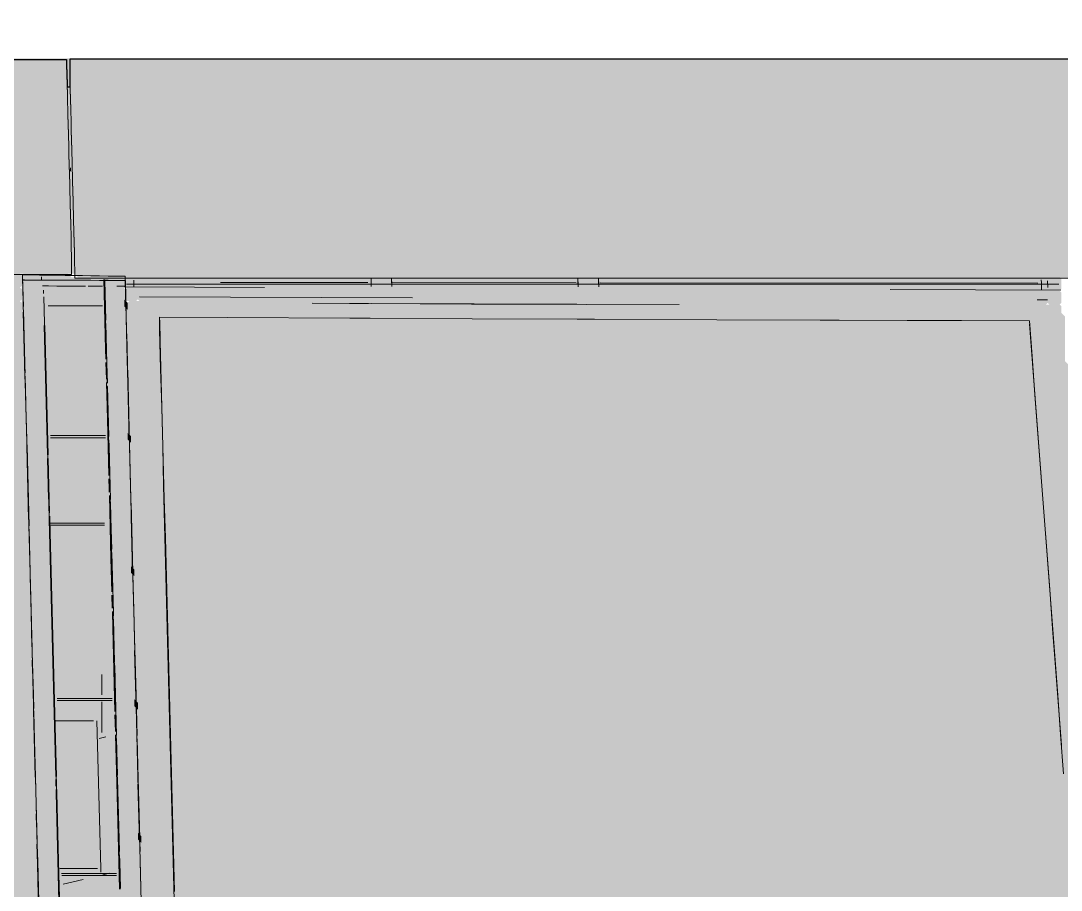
# Model space of a CAD drawing. Header units: millimetres. Extents: x 0 to 84100, y 0 to 59400.
# Drawn here: x 42492 to 45533, y 36700 to 39243 of the extents above; entities that cross this region are included whole.
import ezdxf

# ---------------------------------------------------------------- set-up
doc = ezdxf.new("R2010")
doc.units = ezdxf.units.MM
for name, color, linetype, lineweight in [('09_立面の外形', 7, 'Continuous', 30), ('10_見えがかり', 7, 'Continuous', 13), ('12_見えがかり（ガラス）', 5, 'Continuous', 9)]:
    doc.layers.add(name, color=color, linetype=linetype, lineweight=lineweight)

msp = doc.modelspace()

# ---------------------------------------------------------------- hatches: boundary and pattern name
at = {"layer": '10_見えがかり', "true_color": 0xe9dcc4}
msp.add_hatch(color=8, dxfattribs=at).paths.add_polyline_path([(18529.3, 39233.1), (18769.3, 39233.1), (18779.3, 39223.1), (19079.3, 39223.1), (19089.3, 39213.1), (19539.3, 39213.1), (19549.3, 39203.1), (20009.3, 39203.1), (20019.3, 39193.1), (20469.3, 39193.1), (20479.3, 39183.1), (20929.3, 39183.1), (20939.3, 39173.1), (21399.3, 39173.1), (21409.3, 39163.1), (22329.3, 39163.1), (22339.3, 39153.1), (23159.3, 39153.1), (23169.3, 39143.1), (23999.3, 39143.1), (24009.3, 39133.1), (25209.3, 39133.1), (25219.3, 39123.1), (39619.3, 39123.1), (39629.3, 39133.1), (48939.3, 39133.1), (48944.3, 39128.1), (48944.3, 39048.1), (48954.3, 39038.1), (48954.3, 38988.1), (48964.3, 38978.1), (48964.3, 38898.1), (48974.3, 38888.1), (48974.3, 38838.1), (48984.3, 38828.1), (48984.3, 38738.1), (48994.3, 38728.1), (48994.3, 38678.1), (49004.3, 38668.1), (49004.3, 38588.1), (49014.3, 38578.1), (49014.3, 38478.1), (49009.3, 38473.1), (48559.3, 38473.1), (48389.3, 38473.1), (48379.3, 38483.1), (45689.3, 38483.1), (45679.3, 38493.1), (42659.3, 38493.1), (42649.3, 38503.1), (39759.3, 38503.1), (39749.3, 38513.1), (39609.3, 38513.1), (36719.3, 38513.1), (36709.3, 38523.1), (36569.3, 38523.1), (33679.3, 38523.1), (33669.3, 38533.1), (33629.3, 38533.1), (33619.3, 38543.1), (33539.3, 38543.1), (30649.3, 38543.1), (30639.3, 38543.1), (30644.3, 38548.1), (30639.3, 38553.1), (30499.3, 38553.1), (30379.3, 38553.1), (30369.3, 38563.1), (30349.3, 38563.1), (30339.3, 38553.1), (27609.3, 38553.1), (27584.3, 38553.1), (27584.3, 38568.1), (27579.3, 38573.1), (27469.3, 38573.1), (27459.3, 38563.1), (27309.3, 38563.1), (27299.3, 38553.1), (25959.3, 38553.1), (25959.3, 38553.1), (25949.3, 38543.1), (25849.3, 38543.1), (25849.3, 38543.1), (25839.3, 38533.1), (25579.3, 38533.1), (25579.3, 38533.1), (25569.3, 38523.1), (25299.3, 38523.1), (25299.3, 38523.1), (25289.3, 38513.1), (25029.3, 38513.1), (25029.3, 38513.1), (25019.3, 38503.1), (24749.3, 38503.1), (24749.3, 38503.1), (24739.3, 38493.1), (24479.3, 38493.1), (24419.3, 38493.1), (24409.3, 38483.1), (24279.3, 38483.1), (24279.3, 38483.1), (24269.3, 38473.1), (24099.3, 38473.1), (24099.3, 38473.1), (24089.3, 38463.1), (23929.3, 38463.1), (23929.3, 38463.1), (23919.3, 38453.1), (23749.3, 38453.1), (23749.3, 38453.1), (23739.3, 38443.1), (23569.3, 38443.1), (23569.3, 38443.1), (23559.3, 38433.1), (23399.3, 38433.1), (23399.3, 38433.1), (23389.3, 38423.1), (23219.3, 38423.1), (23219.3, 38423.1), (23209.3, 38413.1), (23049.3, 38413.1), (23049.3, 38413.1), (23039.3, 38403.1), (22869.3, 38403.1), (22869.3, 38403.1), (22859.3, 38393.1), (22689.3, 38393.1), (22689.3, 38393.1), (22679.3, 38383.1), (22519.3, 38383.1), (22519.3, 38383.1), (22509.3, 38373.1), (22339.3, 38373.1), (22339.3, 38373.1), (22329.3, 38363.1), (22159.3, 38363.1), (22159.3, 38363.1), (22149.3, 38353.1), (21989.3, 38353.1), (21989.3, 38353.1), (21979.3, 38343.1), (21809.3, 38343.1), (21809.3, 38343.1), (21799.3, 38333.1), (21629.3, 38333.1), (21629.3, 38333.1), (21619.3, 38323.1), (21459.3, 38323.1), (21459.3, 38323.1), (21449.3, 38313.1), (21329.3, 38313.1), (21329.3, 38313.1), (21319.3, 38303.1), (21229.3, 38303.1), (21229.3, 38303.1), (21219.3, 38293.1), (21139.3, 38293.1), (21139.3, 38293.1), (21129.3, 38283.1), (21039.3, 38283.1), (21039.3, 38283.1), (21029.3, 38273.1), (20949.3, 38273.1), (20949.3, 38273.1), (20939.3, 38263.1), (20849.3, 38263.1), (20849.3, 38263.1), (20839.3, 38253.1), (20759.3, 38253.1), (20759.3, 38253.1), (20749.3, 38243.1), (20659.3, 38243.1), (20659.3, 38243.1), (20649.3, 38233.1), (20569.3, 38233.1), (20569.3, 38233.1), (20564.9, 38228.7), (20564.3, 38228.1), (20562.7, 38226.5), (20559.3, 38223.1), (20469.3, 38223.1), (20459.3, 38213.1), (20379.3, 38213.1), (20369.3, 38203.1), (20279.3, 38203.1), (20269.3, 38193.1), (20189.3, 38193.1), (20179.3, 38183.1), (20089.3, 38183.1), (20079.3, 38173.1), (19999.3, 38173.1), (19989.3, 38163.1), (19899.3, 38163.1), (19889.3, 38153.1), (19809.3, 38153.1), (19799.3, 38143.1), (19709.3, 38143.1), (19699.3, 38133.1), (19609.3, 38133.1), (19599.3, 38123.1), (19519.3, 38123.1), (19509.3, 38113.1), (19419.3, 38113.1), (19409.3, 38103.1), (19329.3, 38103.1), (19319.3, 38093.1), (19229.3, 38093.1), (19219.3, 38083.1), (19139.3, 38083.1), (19129.3, 38073.1), (19039.3, 38073.1), (19029.3, 38063.1), (18949.3, 38063.1), (18939.3, 38053.1), (18829.3, 38053.1), (18819.3, 38043.1), (18769.3, 38043.1), (18759.3, 38033.1), (18709.3, 38033.1), (18699.3, 38023.1), (18639.3, 38023.1), (18634.3, 38018.1), (18629.3, 38013.1), (18619.3, 38013.1), (18579.3, 38013.1), (18574.3, 38008.1), (18569.3, 38003.1), (18559.3, 38003.1), (18519.3, 38003.1), (18514.3, 37998.1), (18509.3, 37993.1), (18499.3, 37993.1), (18459.3, 37993.1), (18454.3, 37988.1), (18449.3, 37983.1), (18429.3, 37983.1), (18399.3, 37983.1), (18394.3, 37978.1), (18389.3, 37973.1), (18369.3, 37973.1), (18339.3, 37973.1), (18334.3, 37968.1), (18329.3, 37963.1), (18309.3, 37963.1), (18279.3, 37963.1), (18274.3, 37958.1), (18269.3, 37953.1), (18259.3, 37953.1), (18209.3, 37953.1), (18199.3, 37943.1), (18149.3, 37943.1), (18139.3, 37933.1), (18099.3, 37933.1), (18094.3, 37938.1), (18094.3, 37958.1), (18104.3, 37968.1), (18104.3, 38058.1), (18114.3, 38068.1), (18114.3, 38118.1), (18124.3, 38128.1), (18124.3, 38168.1), (18134.3, 38178.1), (18134.3, 38218.1), (18144.3, 38228.1), (18144.3, 38268.1), (18154.3, 38278.1), (18154.3, 38328.1), (18164.3, 38338.1), (18164.3, 38388.1), (18174.3, 38398.1), (18174.3, 38458.1), (18184.3, 38468.1), (18184.3, 38518.1), (18194.3, 38528.1), (18194.3, 38568.1), (18204.3, 38578.1), (18204.3, 38618.1), (18214.3, 38628.1), (18214.3, 38668.1), (18224.3, 38678.1), (18224.3, 38718.1), (18234.3, 38728.1), (18234.3, 38778.1), (18244.3, 38788.1), (18244.3, 38848.1), (18254.3, 38858.1), (18254.3, 38918.1), (18264.3, 38928.1), (18264.3, 38968.1), (18274.3, 38978.1), (18274.3, 39018.1), (18284.3, 39028.1), (18284.3, 39068.1), (18294.3, 39078.1), (18294.3, 39118.1), (18304.3, 39128.1), (18304.3, 39178.1), (18314.3, 39188.1), (18314.3, 39238.1), (18319.3, 39243.1), (18519.3, 39243.1)])
at = {"layer": '10_見えがかり', "true_color": 0xbdbdbd}
for points in [[(42489.3, 38463.1), (42494.3, 38458.1), (42494.3, 38428.1), (42489.3, 38423.1), (42459.3, 38423.1), (42449.3, 38433.1), (42399.3, 38433.1), (42389.3, 38443.1), (39879.3, 38443.1), (39869.3, 38453.1), (39799.3, 38453.1), (39794.3, 38448.1), (39794.3, 38438.1), (39789.3, 38433.1), (39759.3, 38433.1), (39754.3, 38438.1), (39754.3, 38468.1), (39759.3, 38473.1), (40839.3, 38473.1), (40849.3, 38463.1), (41769.3, 38463.1)], [(45529.3, 38453.1), (45534.3, 38448.1), (45534.3, 38418.1), (45529.3, 38413.1), (45499.3, 38413.1), (45489.3, 38423.1), (45059.3, 38423.1), (45049.3, 38433.1), (42839.3, 38433.1), (42829.3, 38423.1), (42799.3, 38423.1), (42794.3, 38428.1), (42794.3, 38458.1), (42799.3, 38463.1), (43509.3, 38463.1), (43519.3, 38453.1), (44639.3, 38453.1)], [(40539.3, 38423.1), (42489.3, 38423.1), (42494.3, 38418.1), (42494.3, 38388.1), (42494.3, 38328.1), (42504.3, 38318.1), (42504.3, 37998.1), (42504.3, 37938.1), (42514.3, 37928.1), (42514.3, 37608.1), (42514.3, 37548.1), (42524.3, 37538.1), (42524.3, 37218.1), (42524.3, 37158.1), (42534.3, 37148.1), (42534.3, 36828.1), (42534.3, 36768.1), (42544.3, 36758.1), (42544.3, 36438.1), (42544.3, 36378.1), (42554.3, 36368.1), (42554.3, 36048.1), (42554.3, 35988.1), (42564.3, 35978.1), (42564.3, 35658.1), (42564.3, 35608.1), (42574.3, 35598.1), (42574.3, 35558.1), (42574.3, 35498.1), (42579.3, 35493.1), (42619.3, 35493.1), (42624.3, 35488.1), (42624.3, 35448.1), (42619.3, 35443.1), (42479.3, 35443.1), (42474.3, 35448.1), (42474.3, 35598.1), (42464.3, 35608.1), (42464.3, 35988.1), (42454.3, 35998.1), (42454.3, 36378.1), (42444.3, 36388.1), (42444.3, 36758.1), (42434.3, 36768.1), (42434.3, 37148.1), (42424.3, 37158.1), (42424.3, 37538.1), (42414.3, 37548.1), (42414.3, 37928.1), (42404.3, 37938.1), (42404.3, 38318.1), (42394.3, 38328.1), (42394.3, 38378.1), (42389.3, 38383.1), (40229.3, 38383.1), (40219.3, 38393.1), (39859.3, 38393.1), (39854.3, 38388.1), (39854.3, 38168.1), (39844.3, 38158.1), (39844.3, 37798.1), (39834.3, 37788.1), (39834.3, 37418.1), (39824.3, 37408.1), (39824.3, 37038.1), (39814.3, 37028.1), (39814.3, 36658.1), (39804.3, 36648.1), (39804.3, 36278.1), (39794.3, 36268.1), (39794.3, 35898.1), (39784.3, 35888.1), (39784.3, 35518.1), (39774.3, 35508.1), (39774.3, 35438.1), (39769.3, 35433.1), (39629.3, 35433.1), (39624.3, 35438.1), (39624.3, 35488.1), (39629.3, 35493.1), (39669.3, 35493.1), (39674.3, 35498.1), (39674.3, 35518.1), (39684.3, 35528.1), (39684.3, 35588.1), (39684.3, 35888.1), (39694.3, 35898.1), (39694.3, 35968.1), (39694.3, 36268.1), (39704.3, 36278.1), (39704.3, 36338.1), (39704.3, 36648.1), (39714.3, 36658.1), (39714.3, 36718.1), (39714.3, 37028.1), (39724.3, 37038.1), (39724.3, 37098.1), (39724.3, 37408.1), (39734.3, 37418.1), (39734.3, 37478.1), (39734.3, 37788.1), (39744.3, 37798.1), (39744.3, 37858.1), (39744.3, 38158.1), (39754.3, 38168.1), (39754.3, 38228.1), (39754.3, 38428.1), (39759.3, 38433.1), (40529.3, 38433.1)], [(42804.3, 38418.1), (42804.3, 38398.1), (42794.3, 38408.1), (42794.3, 38428.1)], [(43069.3, 38413.1), (45529.3, 38413.1), (45534.3, 38408.1), (45534.3, 38388.1), (45544.3, 38378.1), (45544.3, 38308.1), (45544.3, 38248.1), (45554.3, 38238.1), (45554.3, 38178.1), (45554.3, 38118.1), (45564.3, 38108.1), (45564.3, 38048.1), (45564.3, 37988.1), (45574.3, 37978.1), (45574.3, 37918.1), (45574.3, 37858.1), (45584.3, 37848.1), (45584.3, 37778.1), (45584.3, 37718.1), (45594.3, 37708.1), (45594.3, 37648.1), (45594.3, 37588.1), (45604.3, 37578.1), (45604.3, 37518.1), (45604.3, 37458.1), (45614.3, 37448.1), (45614.3, 37388.1), (45614.3, 37328.1), (45624.3, 37318.1), (45624.3, 37248.1), (45624.3, 37188.1), (45634.3, 37178.1), (45634.3, 37118.1), (45634.3, 37058.1), (45644.3, 37048.1), (45644.3, 36988.1), (45644.3, 36928.1), (45654.3, 36918.1), (45654.3, 36858.1), (45654.3, 36798.1), (45664.3, 36788.1), (45664.3, 36718.1), (45664.3, 36668.1), (45674.3, 36658.1), (45674.3, 36588.1), (45674.3, 36528.1), (45684.3, 36518.1), (45684.3, 36458.1), (45684.3, 36398.1), (45694.3, 36388.1), (45694.3, 36328.1), (45694.3, 36268.1), (45704.3, 36258.1), (45704.3, 36188.1), (45704.3, 36138.1), (45714.3, 36128.1), (45714.3, 36058.1), (45714.3, 35998.1), (45724.3, 35988.1), (45724.3, 35928.1), (45724.3, 35868.1), (45734.3, 35858.1), (45734.3, 35798.1), (45734.3, 35738.1), (45744.3, 35728.1), (45744.3, 35658.1), (45744.3, 35608.1), (45754.3, 35598.1), (45754.3, 35558.1), (45754.3, 35498.1), (45759.3, 35493.1), (45809.3, 35493.1), (45814.3, 35488.1), (45814.3, 35448.1), (45809.3, 35443.1), (45669.3, 35443.1), (45664.3, 35448.1), (45664.3, 35468.1), (45654.3, 35478.1), (45654.3, 35598.1), (45644.3, 35608.1), (45644.3, 35728.1), (45634.3, 35738.1), (45634.3, 35858.1), (45624.3, 35868.1), (45624.3, 35998.1), (45614.3, 36008.1), (45614.3, 36128.1), (45604.3, 36138.1), (45604.3, 36258.1), (45594.3, 36268.1), (45594.3, 36388.1), (45584.3, 36398.1), (45584.3, 36518.1), (45574.3, 36528.1), (45574.3, 36658.1), (45564.3, 36668.1), (45564.3, 36788.1), (45554.3, 36798.1), (45554.3, 36918.1), (45544.3, 36928.1), (45544.3, 37048.1), (45534.3, 37058.1), (45534.3, 37188.1), (45524.3, 37198.1), (45524.3, 37318.1), (45514.3, 37328.1), (45514.3, 37448.1), (45504.3, 37458.1), (45504.3, 37578.1), (45494.3, 37588.1), (45494.3, 37718.1), (45484.3, 37728.1), (45484.3, 37848.1), (45474.3, 37858.1), (45474.3, 37978.1), (45464.3, 37988.1), (45464.3, 38108.1), (45454.3, 38118.1), (45454.3, 38238.1), (45444.3, 38248.1), (45444.3, 38358.1), (45439.3, 38363.1), (44659.3, 38363.1), (44649.3, 38373.1), (42899.3, 38373.1), (42894.3, 38368.1), (42894.3, 38328.1), (42904.3, 38318.1), (42904.3, 37938.1), (42914.3, 37928.1), (42914.3, 37548.1), (42924.3, 37538.1), (42924.3, 37158.1), (42934.3, 37148.1), (42934.3, 36768.1), (42944.3, 36758.1), (42944.3, 36378.1), (42954.3, 36368.1), (42954.3, 35988.1), (42964.3, 35978.1), (42964.3, 35588.1), (42974.3, 35578.1), (42974.3, 35438.1), (42969.3, 35433.1), (42819.3, 35433.1), (42814.3, 35438.1), (42814.3, 35488.1), (42819.3, 35493.1), (42869.3, 35493.1), (42874.3, 35498.1), (42874.3, 35558.1), (42874.3, 35668.1), (42874.3, 35688.1), (42864.3, 35698.1), (42864.3, 36058.1), (42864.3, 36078.1), (42854.3, 36088.1), (42854.3, 36448.1), (42854.3, 36468.1), (42844.3, 36478.1), (42844.3, 36838.1), (42844.3, 36858.1), (42834.3, 36868.1), (42834.3, 37228.1), (42834.3, 37248.1), (42824.3, 37258.1), (42824.3, 37618.1), (42824.3, 37638.1), (42814.3, 37648.1), (42814.3, 38008.1), (42814.3, 38028.1), (42804.3, 38038.1), (42804.3, 38398.1), (42804.3, 38418.1), (42809.3, 38423.1), (43059.3, 38423.1)], [(45059.3, 38423.1), (45489.3, 38423.1), (45494.3, 38418.1), (45489.3, 38413.1), (43069.3, 38413.1), (43059.3, 38423.1), (42839.3, 38423.1), (42834.3, 38428.1), (42839.3, 38433.1), (45049.3, 38433.1)], [(42494.3, 38328.1), (42494.3, 38388.1), (42504.3, 38378.1), (42504.3, 38318.1)], [(44659.3, 38363.1), (45439.3, 38363.1), (45444.3, 38358.1), (45444.3, 38248.1), (45454.3, 38238.1), (45454.3, 38118.1), (45464.3, 38108.1), (45464.3, 37988.1), (45474.3, 37978.1), (45474.3, 37858.1), (45484.3, 37848.1), (45484.3, 37728.1), (45494.3, 37718.1), (45494.3, 37588.1), (45504.3, 37578.1), (45504.3, 37458.1), (45514.3, 37448.1), (45514.3, 37328.1), (45524.3, 37318.1), (45524.3, 37198.1), (45534.3, 37188.1), (45534.3, 37058.1), (45544.3, 37048.1), (45544.3, 36928.1), (45554.3, 36918.1), (45554.3, 36798.1), (45564.3, 36788.1), (45564.3, 36668.1), (45574.3, 36658.1), (45574.3, 36528.1), (45584.3, 36518.1), (45584.3, 36398.1), (45594.3, 36388.1), (45594.3, 36268.1), (45604.3, 36258.1), (45604.3, 36138.1), (45614.3, 36128.1), (45614.3, 36008.1), (45624.3, 35998.1), (45624.3, 35868.1), (45634.3, 35858.1), (45634.3, 35738.1), (45644.3, 35728.1), (45644.3, 35608.1), (45654.3, 35598.1), (45654.3, 35478.1), (45664.3, 35468.1), (45664.3, 35448.1), (45669.3, 35443.1), (45809.3, 35443.1), (45814.3, 35438.1), (45814.3, 35398.1), (45824.3, 35388.1), (45824.3, 35308.1), (45819.3, 35303.1), (42829.3, 35303.1), (42824.3, 35308.1), (42824.3, 35428.1), (42829.3, 35433.1), (42969.3, 35433.1), (42974.3, 35438.1), (42974.3, 35578.1), (42964.3, 35588.1), (42964.3, 35978.1), (42954.3, 35988.1), (42954.3, 36368.1), (42944.3, 36378.1), (42944.3, 36758.1), (42934.3, 36768.1), (42934.3, 37148.1), (42924.3, 37158.1), (42924.3, 37538.1), (42914.3, 37548.1), (42914.3, 37928.1), (42904.3, 37938.1), (42904.3, 38318.1), (42894.3, 38328.1), (42894.3, 38368.1), (42899.3, 38373.1), (44649.3, 38373.1)], [(42814.3, 38028.1), (42814.3, 38008.1), (42804.3, 38018.1), (42804.3, 38038.1)], [(42504.3, 37938.1), (42504.3, 37998.1), (42514.3, 37988.1), (42514.3, 37928.1)], [(42824.3, 37638.1), (42824.3, 37618.1), (42814.3, 37628.1), (42814.3, 37648.1)], [(42514.3, 37548.1), (42514.3, 37608.1), (42524.3, 37598.1), (42524.3, 37538.1)], [(42834.3, 37248.1), (42834.3, 37228.1), (42824.3, 37238.1), (42824.3, 37258.1)], [(42524.3, 37158.1), (42524.3, 37218.1), (42534.3, 37208.1), (42534.3, 37148.1)], [(42844.3, 36858.1), (42844.3, 36838.1), (42834.3, 36848.1), (42834.3, 36868.1)], [(42534.3, 36768.1), (42534.3, 36828.1), (42544.3, 36818.1), (42544.3, 36758.1)]]:
    msp.add_hatch(color=8, dxfattribs=at).paths.add_polyline_path(points)
at = {"layer": '12_見えがかり（ガラス）', "true_color": 0xdce9f2}
for points in [[(42489.3, 38503.1), (42494.3, 38498.1), (42494.3, 38468.1), (42489.3, 38463.1), (40849.3, 38463.1), (40839.3, 38473.1), (39759.3, 38473.1), (39754.3, 38478.1), (39754.3, 38498.1), (39759.3, 38503.1)], [(42629.3, 38503.1), (42639.3, 38493.1), (42789.3, 38493.1), (42794.3, 38488.1), (42794.3, 38408.1), (42804.3, 38398.1), (42804.3, 38018.1), (42814.3, 38008.1), (42814.3, 37628.1), (42824.3, 37618.1), (42824.3, 37238.1), (42834.3, 37228.1), (42834.3, 36848.1), (42844.3, 36838.1), (42844.3, 36458.1), (42854.3, 36448.1), (42854.3, 36068.1), (42864.3, 36058.1), (42864.3, 35678.1), (42874.3, 35668.1), (42874.3, 35558.1), (42869.3, 35553.1), (42579.3, 35553.1), (42574.3, 35558.1), (42574.3, 35648.1), (42564.3, 35658.1), (42564.3, 36038.1), (42554.3, 36048.1), (42554.3, 36428.1), (42544.3, 36438.1), (42544.3, 36818.1), (42534.3, 36828.1), (42534.3, 37208.1), (42524.3, 37218.1), (42524.3, 37598.1), (42514.3, 37608.1), (42514.3, 37988.1), (42504.3, 37998.1), (42504.3, 38378.1), (42494.3, 38388.1), (42494.3, 38498.1), (42499.3, 38503.1)], [(45534.3, 38488.1), (45534.3, 38458.1), (45529.3, 38453.1), (43519.3, 38453.1), (43509.3, 38463.1), (42799.3, 38463.1), (42794.3, 38468.1), (42794.3, 38488.1), (42799.3, 38493.1), (45529.3, 38493.1)]]:
    msp.add_hatch(color=8, dxfattribs=at).paths.add_polyline_path(points)

# ---------------------------------------------------------------- linework, layer by layer
at = {"layer": '09_立面の外形'}
msp.add_lwpolyline([(42375.9, 39130), (42625.8, 39130), (42625.8, 39122.5), (42625.9, 39115.1), (42626, 39107.7), (42626, 39100.7), (42626.5, 39100.7), (42626.6, 39093.3), (42626.7, 39085.9), (42626.7, 39078.4), (42626.8, 39071.5), (42627.3, 39071.5), (42627.4, 39064.1), (42627.4, 39056.7), (42627.5, 39050.1), (42636.4, 39050.1), (42636.3, 39058.6), (42636.3, 39066.1), (42636.2, 39073.6), (42636.1, 39088.5), (42636, 39096), (42635.9, 39103.5), (42635.9, 39111), (42635.8, 39118.5), (42636, 39132.1), (42885.8, 39132.1), (43135.6, 39132.1), (43385.4, 39132.1), (43635.3, 39132.1), (43885.1, 39132.1), (44134.9, 39132.1), (44634.6, 39132.1), (44884.4, 39132.1), (45633.9, 39132.1)], dxfattribs=at)
at = {"layer": '10_見えがかり'}
for points in [[(42375.9, 39130), (42625.8, 39130), (42625.8, 39122.5), (42625.9, 39115.1), (42626, 39107.7), (42626, 39100.7), (42626.5, 39100.7), (42626.6, 39093.3), (42626.7, 39085.9), (42626.7, 39078.4), (42626.8, 39071.5), (42627.3, 39071.5), (42627.4, 39064.1), (42627.4, 39056.7), (42627.5, 39049.2), (42627.5, 39042.3), (42628, 39042.3), (42628.1, 39034.9), (42628.2, 39027.5), (42628.2, 39020), (42628.3, 39013.1), (42628.8, 39013.1), (42628.9, 39005.7), (42628.9, 38998.2), (42629, 38990.8), (42629.1, 38983.9), (42629.6, 38983.9), (42629.6, 38976.5), (42629.7, 38969), (42629.7, 38961.6), (42629.8, 38954.7), (42630.3, 38954.7), (42630.4, 38947.2), (42630.4, 38939.8), (42630.5, 38932.4), (42630.6, 38925.5), (42631.1, 38925.5), (42631.1, 38918), (42631.2, 38910.6), (42631.3, 38903.2), (42631.3, 38896.3), (42631.8, 38896.3), (42631.9, 38888.8), (42632, 38881.4), (42632, 38874), (42632.1, 38867), (42632.6, 38867), (42632.6, 38859.6), (42632.7, 38852.2), (42632.8, 38844.7), (42632.8, 38837.8), (42633.3, 38837.8), (42633.4, 38830.4), (42633.5, 38823), (42633.5, 38815.5), (42633.6, 38808.6), (42634.1, 38808.6), (42634.2, 38801.2), (42634.2, 38793.7), (42634.3, 38786.3), (42634.3, 38779.4), (42634.9, 38779.4), (42634.9, 38772), (42635, 38764.5), (42635, 38757.1), (42635.1, 38750.2), (42635.6, 38750.2), (42635.7, 38742.8), (42635.7, 38735.3), (42635.8, 38727.9), (42635.9, 38721), (42636.4, 38721), (42636.4, 38713.5), (42636.5, 38706.1), (42636.6, 38698.7), (42636.6, 38691.8), (42637.1, 38691.8), (42637.2, 38684.3), (42637.2, 38676.9), (42637.3, 38669.5), (42637.4, 38662.5), (42637.9, 38662.5), (42637.9, 38655.1), (42638, 38647.7), (42638.1, 38640.2), (42638.1, 38633.3), (42638.6, 38633.3), (42638.7, 38625.9), (42638.8, 38611), (42638.9, 38604.1), (42639.4, 38604.1), (42639.5, 38596.7), (42639.5, 38589.3), (42639.6, 38581.8), (42639.6, 38574.4), (42639.8, 38559.5), (42639.8, 38552.1), (42639.9, 38544.7), (42640, 38537.2), (42640, 38529.8), (42640.1, 38522.4), (42640.1, 38514.9), (42640.1, 38501.3), (42387.9, 38501.3)], [(42645.6, 38677.4), (42645.6, 38684.9), (42645.5, 38692.4), (42645.4, 38699.8), (42644.9, 38699.8), (42644.9, 38707.3), (42644.8, 38714.8), (42644.8, 38722.3), (42644.7, 38729.7), (42644.2, 38729.7), (42644.1, 38737.2), (42644.1, 38744.7), (42644, 38752.1), (42643.9, 38759.6), (42643.4, 38759.6), (42643.4, 38767.1), (42643.3, 38774.6), (42643.2, 38782), (42643.2, 38789.5), (42642.7, 38789.5), (42642.6, 38797), (42642.5, 38804.4), (42642.5, 38811.9), (42642.4, 38819.4), (42641.9, 38819.4), (42641.8, 38826.9), (42641.8, 38834.3), (42641.7, 38841.8), (42641.6, 38849.3), (42641.1, 38849.3), (42641, 38864.2), (42640.9, 38871.7), (42640.9, 38879.2), (42640.4, 38879.2), (42640.3, 38886.6), (42640.2, 38894.1), (42640.2, 38901.6), (42640.1, 38909), (42639.6, 38909), (42639.5, 38916.5), (42639.5, 38924), (42639.4, 38931.5), (42639.4, 38938.9), (42638.9, 38938.9), (42638.8, 38946.4), (42638.7, 38953.9), (42638.7, 38961.4), (42638.6, 38968.8), (42638.1, 38968.8), (42638, 38976.3), (42638, 38983.8), (42637.9, 38991.3), (42637.8, 38998.7), (42637.3, 38998.7), (42637.3, 39006.2), (42637.2, 39013.7), (42637.1, 39021.2), (42637.1, 39028.6), (42636.6, 39028.6), (42636.5, 39036.1), (42636.4, 39043.6), (42636.4, 39051.1), (42636.3, 39058.6), (42636.3, 39066.1), (42636.2, 39073.6), (42636.1, 39088.5), (42636, 39096), (42635.9, 39103.5), (42635.9, 39111), (42635.8, 39118.5), (42636, 39132.1), (42885.8, 39132.1), (43135.6, 39132.1), (43385.4, 39132.1), (43635.3, 39132.1), (43885.1, 39132.1), (44134.9, 39132.1), (44634.6, 39132.1), (44884.4, 39132.1), (45633.9, 39132.1)], [(45677, 38490.5), (45172.5, 38490.5), (44920.3, 38490.5), (44668.1, 38490.5), (44415.8, 38490.5), (44163.6, 38490.5), (43911.4, 38490.5), (43659.2, 38490.5), (43406.9, 38490.5), (43154.7, 38490.5), (42902.5, 38490.5), (42650.3, 38490.5), (42650.2, 38498), (42650.1, 38513), (42650, 38520.4), (42649.5, 38520.4), (42649.4, 38527.9), (42649.4, 38535.4), (42649.3, 38542.9), (42649.3, 38550.3), (42648.7, 38550.3), (42648.7, 38557.8), (42648.6, 38565.3), (42648.6, 38572.8), (42648.5, 38580.2), (42648, 38580.2), (42647.9, 38587.7), (42647.9, 38595.2), (42647.8, 38602.7), (42647.7, 38610.1), (42647.2, 38610.1), (42647.2, 38617.6), (42647.1, 38625.1), (42647, 38632.6), (42647, 38640), (42646.5, 38640), (42646.4, 38647.5), (42646.3, 38655), (42646.3, 38662.5), (42646.2, 38669.9), (42645.7, 38669.9), (42645.6, 38677.4)], [(42522, 38484.7), (42497, 38484.8)], [(42497.1, 38481.9), (42497.1, 38480.5)], [(42497.1, 38480.5), (42497.2, 38479.1)], [(42497.2, 38479.1), (42497.2, 38477.7)], [(42497.2, 38477.7), (42497.3, 38476.3)], [(42497.6, 38485.1), (42502.6, 38485)], [(42502.6, 38485), (42507.6, 38484.9)], [(42507.6, 38484.9), (42512.6, 38484.9)], [(42512.6, 38484.9), (42517.6, 38484.8)], [(42517.6, 38484.8), (42522.6, 38484.7)], [(42547, 38484.6), (42522, 38484.7)], [(42522.6, 38484.7), (42527.6, 38484.7)], [(42527.6, 38484.7), (42532.6, 38484.6)], [(42532.6, 38484.6), (42537.6, 38484.5)], [(42537.6, 38484.5), (42542.6, 38484.5)], [(42542.6, 38484.5), (42547.6, 38484.4)], [(42572, 38484.5), (42547, 38484.6)], [(42557.6, 38484.3), (42547.6, 38484.4)], [(42547.6, 38484.4), (42552.6, 38484.3)], [(42552.3, 38484.5), (42552, 38494.5)], [(42557.6, 38484.3), (42552.6, 38484.3)], [(42597, 38484.4), (42572, 38484.5)], [(42622, 38484.3), (42597, 38484.4)], [(42647, 38484.2), (42622, 38484.3)], [(42672, 38484.1), (42647, 38484.2)], [(42697, 38484), (42672, 38484.1)], [(42722, 38483.9), (42697, 38484)], [(42747, 38483.8), (42722, 38483.9)], [(42739.9, 38282.2), (42734.7, 38486.1)], [(42741.9, 38282.2), (42736.7, 38486.1)], [(42740.7, 38367.5), (42737.7, 38484.1)], [(42737.7, 38484.1), (42742.7, 38484)], [(42742.7, 38484), (42747.7, 38484)], [(42772, 38483.7), (42747, 38483.8)], [(42747.7, 38484), (42752.7, 38483.9)], [(42752.7, 38483.9), (42757.7, 38483.8)], [(42757.7, 38483.8), (42762.7, 38483.7)], [(42762.7, 38483.7), (42767.7, 38483.7)], [(42767.7, 38483.7), (42772.7, 38483.6)], [(42797, 38483.6), (42772, 38483.7)], [(42772.7, 38483.6), (42777.7, 38483.5)], [(42777.7, 38483.5), (42782.7, 38483.4)], [(42782.7, 38483.4), (42787.7, 38483.3)], [(42797.7, 38483.2), (42787.7, 38483.3)], [(42787.7, 38483.3), (42792.7, 38483.3)], [(42797.7, 38483.2), (42792.7, 38483.3)], [(42797.1, 38480.7), (42797.1, 38482.1)], [(42797.1, 38479.3), (42797.1, 38480.7)], [(42797.2, 38477.9), (42797.1, 38479.3)], [(42797.2, 38476.5), (42797.2, 38477.9)], [(42797.3, 38475), (42797.2, 38476.5)], [(42797.7, 38483.2), (42797.5, 38473.6)], [(42797.7, 38483.2), (42801.4, 38337.5)], [(42822.8, 38464.5), (42822.3, 38484.5)], [(43076.1, 38477.8), (43506, 38477.4)], [(43515.8, 38491.1), (43516.6, 38471.8)], [(43516.6, 38465.8), (43515.8, 38485.1)], [(43575.8, 38491.1), (43576.6, 38471.8)], [(43576.6, 38465.8), (43575.8, 38485.1)], [(43575.9, 38477.4), (44115.7, 38476.9)], [(44120.5, 38489.9), (44121.5, 38470.6)], [(44121.5, 38464.6), (44120.5, 38483.9)], [(44180.5, 38489.9), (44181.5, 38470.6)], [(44181.5, 38464.6), (44180.5, 38483.9)], [(44185.7, 38476.8), (45465.1, 38475.7)], [(45474.9, 38485.6), (45475.3, 38483.5)], [(45475.5, 38478.9), (45475.3, 38483.5)], [(45475.9, 38468.8), (45475.5, 38478.9)], [(45493, 38482.5), (45494.5, 38462.6)], [(42497.3, 38474.8), (42497.3, 38473.4)], [(42497.4, 38472), (42497.4, 38470.6)], [(42497.4, 38470.6), (42497.4, 38469.1)], [(42497.4, 38469.1), (42497.5, 38467.7)], [(42499.6, 38407.3), (42498.1, 38465.6)], [(42555.8, 38467.5), (42572.5, 38467.4)], [(42558.3, 38455.1), (42558.6, 38445.4)], [(42572.5, 38467.4), (42597.5, 38467.3)], [(42597.5, 38467.3), (42622.5, 38467.2)], [(42622.5, 38467.2), (42647.5, 38467.1)], [(42647.5, 38467.1), (42672.5, 38467)], [(42672.5, 38467), (42680.8, 38467)], [(42689.1, 38466.9), (42697.5, 38466.9)], [(42697.5, 38466.9), (42722.5, 38466.8)], [(42722.5, 38466.8), (42730.8, 38466.8)], [(42797.5, 38466.5), (42772.5, 38466.6)], [(42795.2, 38464.6), (43204.8, 38463.2)], [(42797.3, 38473.6), (42797.3, 38475)], [(42797.3, 38472.2), (42797.3, 38473.6)], [(42797.4, 38470.8), (42797.3, 38472.2)], [(42797.4, 38469.4), (42797.4, 38470.8)], [(42797.4, 38467.9), (42797.4, 38469.4)], [(42797.4, 38467.9), (42797.5, 38466.5)], [(45033.1, 38456.7), (45532.6, 38455)], [(45475.9, 38468.8), (45476.2, 38456.1)], [(42558.8, 38435.7), (42563.8, 38241.4)], [(42839, 38436), (43637.3, 38433.1)], [(43452.5, 38416.1), (43343.3, 38416.7)], [(43508.3, 38415.8), (43452.5, 38416.1)], [(43809.7, 38414.6), (43508.3, 38415.8)], [(43518.2, 38416.3), (44416.5, 38413.2)], [(44147.1, 38413.1), (43809.7, 38414.6)], [(45463.4, 38426.7), (45493.3, 38426.6)], [(42503.8, 38242.1), (42499.8, 38397.6)], [(42572.1, 38409.7), (42597.1, 38409.6)], [(42597.1, 38409.6), (42622.1, 38409.5)], [(42622.1, 38409.5), (42647.1, 38409.4)], [(42647.1, 38409.4), (42672.1, 38409.3)], [(42672.1, 38409.3), (42697.1, 38409.2)], [(42697.1, 38409.2), (42722.1, 38409.1)], [(42722.1, 38409.1), (42730.5, 38409.1)], [(42743.9, 38241.2), (42740.9, 38357.8)], [(42941.7, 36632), (42938.7, 36745.8), (42935.8, 36859.6), (42932.9, 36973.4), (42930, 37087.2), (42927.1, 37201), (42924.2, 37314.9), (42921.2, 37428.7), (42918.3, 37542.5), (42915.4, 37656.3), (42912.5, 37770.1), (42909.6, 37883.9), (42906.7, 37997.8), (42903.8, 38111.6), (42900.8, 38225.4), (42897.9, 38339.2), (42897.9, 38376.2), (43096.7, 38375.2), (43454.1, 38373.4), (43811.6, 38371.7), (44118.5, 38370.1), (44169.1, 38369.9), (44526.6, 38368.6), (44828.4, 38367.5), (44884.1, 38367.3), (45241.6, 38366.3), (45440.4, 38365.8), (45448.2, 38262.4), (45456.8, 38148.6), (45465.4, 38034.8), (45474, 37920.9), (45482.6, 37807.1), (45491.2, 37693.3), (45499.8, 37579.5), (45508.4, 37465.7), (45517, 37351.9), (45525.6, 37238), (45534.2, 37124.2)], [(43096.7, 38375.2), (42897.9, 38376.2)], [(42898.2, 38367.3), (42899.8, 38304.9)], [(43454.1, 38373.4), (43096.7, 38375.2)], [(43513.7, 38373.1), (43454.1, 38373.4)], [(45241.6, 38366.3), (45082.7, 38366.8)], [(45440.4, 38365.8), (45241.6, 38366.3)], [(45445, 38304.9), (45441, 38357.1)], [(42565, 38162.4), (42560.2, 38351.7)], [(42567, 38162.4), (42562.2, 38351.7)], [(42801.7, 38327.8), (42803.9, 38240.4)], [(42902.7, 38190), (42899.8, 38304.9)], [(45453.7, 38190), (45445, 38304.9)], [(42740.7, 38253), (42739.9, 38282.2)], [(42742.7, 38253), (42741.9, 38282.2)], [(42504.1, 38232.4), (42503.8, 38242.1)], [(42563.8, 38241.4), (42565.3, 38183.1)], [(42742.1, 38194.7), (42740.9, 38243.3)], [(42744.4, 38185), (42742.9, 38243.3)], [(42745.4, 38182.9), (42743.9, 38241.2)], [(42803.9, 38240.4), (42804.2, 38230.7)], [(42504.6, 38213), (42504.3, 38222.7)], [(42506.8, 38125.5), (42504.8, 38203.2)], [(42804.4, 38221), (42809.9, 38007.4)], [(42565.6, 38173.4), (42567.6, 38095.7)], [(42745.1, 38078.2), (42742.4, 38185)], [(42747.1, 38078.2), (42744.6, 38175.3)], [(42749.4, 38027.5), (42745.7, 38173.2)], [(42905.6, 38075), (42902.7, 38190)], [(45462.4, 38075), (45453.7, 38190)], [(42569.9, 37973.1), (42565, 38162.4)], [(42571.9, 37973.1), (42567, 38162.4)], [(42509.6, 38018.6), (42507.1, 38115.8)], [(42567.8, 38086), (42570.1, 37998.6)], [(42749.4, 37913.1), (42745.1, 38078.2)], [(42751.4, 37913.1), (42747.1, 38078.2)], [(42908.6, 37960.1), (42905.6, 38075)], [(45471, 37960.1), (45462.4, 38075)], [(42578.3, 38029.7), (42597.2, 38029.7)], [(42597.2, 38023.7), (42578.3, 38023.7)], [(42578.7, 38029.7), (42597.6, 38029.7)], [(42597.6, 38023.7), (42578.7, 38023.7)], [(42597.2, 38029.7), (42625.5, 38029.7)], [(42625.5, 38023.7), (42597.2, 38023.7)], [(42597.6, 38029.7), (42625.9, 38029.7)], [(42625.9, 38023.7), (42597.6, 38023.7)], [(42625.5, 38029.7), (42653.8, 38029.7)], [(42653.8, 38023.7), (42625.5, 38023.7)], [(42625.9, 38029.7), (42654.3, 38029.7)], [(42654.3, 38023.7), (42625.9, 38023.7)], [(42653.8, 38029.7), (42682.2, 38029.7)], [(42682.2, 38023.7), (42653.8, 38023.7)], [(42654.3, 38029.7), (42682.6, 38029.7)], [(42682.6, 38023.7), (42654.3, 38023.7)], [(42682.2, 38029.7), (42710.5, 38029.7)], [(42710.5, 38023.7), (42682.2, 38023.7)], [(42682.6, 38029.7), (42710.9, 38029.7)], [(42710.9, 38023.7), (42682.6, 38023.7)], [(42710.5, 38029.7), (42738.8, 38029.7)], [(42738.8, 38023.7), (42710.5, 38023.7)], [(42710.9, 38029.7), (42739.3, 38029.7)], [(42739.3, 38023.7), (42710.9, 38023.7)], [(42510.1, 37999.1), (42509.8, 38008.9)], [(42516.1, 37765.9), (42510.1, 37999.1)], [(42570.1, 37998.6), (42573.8, 37852.9)], [(42750.1, 37998.4), (42749.6, 38017.8)], [(42754.1, 37842.9), (42750.1, 37998.4)], [(42810.1, 37997.7), (42814.1, 37842.3)], [(42573.2, 37843.6), (42570.1, 37963.2)], [(42576.2, 37803.8), (42572.1, 37963.2)], [(42911.5, 37845.2), (42908.6, 37960.1)], [(45479.7, 37845.2), (45471, 37960.1)], [(42750.4, 37874.2), (42749.6, 37903.3)], [(42752.4, 37874.2), (42751.6, 37903.3)], [(42750.6, 37864.5), (42750.4, 37874.2)], [(42752.6, 37864.5), (42752.4, 37874.2)], [(42574.1, 37843.1), (42576.3, 37755.7)], [(42755.6, 37670.2), (42750.9, 37854.8)], [(42757.6, 37670.2), (42752.9, 37854.8)], [(42914.5, 37730.3), (42911.5, 37845.2)], [(45488.4, 37730.3), (45479.7, 37845.2)], [(42574.7, 37783.9), (42573.5, 37833.7)], [(42756.4, 37755.5), (42754.4, 37833.2)], [(42814.4, 37832.6), (42816.4, 37754.9)], [(42579.6, 37594.6), (42574.7, 37783.9)], [(42576.7, 37783.9), (42576.5, 37793.8)], [(42581.6, 37594.6), (42576.7, 37783.9)], [(42519.6, 37629.8), (42516.3, 37756.2)], [(42603.7, 37767.5), (42575.4, 37767.5)], [(42575.8, 37773.5), (42604.2, 37773.5)], [(42604.2, 37767.5), (42575.8, 37767.5)], [(42576.3, 37755.7), (42576.6, 37746)], [(42632.1, 37767.5), (42603.7, 37767.5)], [(42604.2, 37773.5), (42632.5, 37773.5)], [(42632.5, 37767.5), (42604.2, 37767.5)], [(42660.4, 37767.5), (42632.1, 37767.5)], [(42632.5, 37773.5), (42660.8, 37773.5)], [(42660.8, 37767.5), (42632.5, 37767.5)], [(42688.7, 37767.5), (42660.4, 37767.5)], [(42660.8, 37773.5), (42689.2, 37773.5)], [(42689.2, 37767.5), (42660.8, 37767.5)], [(42717.1, 37767.5), (42688.7, 37767.5)], [(42689.2, 37773.5), (42717.5, 37773.5)], [(42717.5, 37767.5), (42689.2, 37767.5)], [(42735.9, 37767.5), (42717.1, 37767.5)], [(42717.5, 37773.5), (42736.4, 37773.5)], [(42736.4, 37767.5), (42717.5, 37767.5)], [(42757.9, 37697.2), (42756.4, 37755.5)], [(42816.4, 37754.9), (42819.6, 37628.7)], [(42576.8, 37736.3), (42582.5, 37512.9)], [(42917.4, 37615.3), (42914.5, 37730.3)], [(45497.1, 37615.3), (45488.4, 37730.3)], [(42762.6, 37512.6), (42758.1, 37687.5)], [(42758.1, 37573.1), (42755.6, 37670.2)], [(42760.1, 37573.1), (42757.6, 37670.2)], [(42522.6, 37513.2), (42519.8, 37620.1)], [(42584.4, 37405.3), (42579.6, 37594.6)], [(42586.4, 37405.3), (42581.6, 37594.6)], [(42819.8, 37619), (42822.6, 37512.2)], [(42920.4, 37500.4), (42917.4, 37615.3)], [(45505.8, 37500.4), (45497.1, 37615.3)], [(42759.3, 37524.5), (42758.3, 37563.4)], [(42761.3, 37524.5), (42760.3, 37563.4)], [(42525.3, 37406.3), (42522.6, 37513.2)], [(42582.8, 37503.2), (42585.5, 37396.3)], [(42760.8, 37466.3), (42759.6, 37514.8)], [(42762.8, 37466.3), (42761.6, 37514.8)], [(42762.8, 37502.9), (42762.6, 37512.6)], [(42822.6, 37512.2), (42823.3, 37483)], [(42766.3, 37366.9), (42763.1, 37493.2)], [(42823.6, 37473.3), (42828.8, 37269.4)], [(42923.3, 37385.5), (42920.4, 37500.4)], [(45514.5, 37385.5), (45505.8, 37500.4)], [(42766.1, 37262.3), (42760.8, 37466.3)], [(42768.1, 37262.3), (42762.8, 37466.3)], [(42528.8, 37270.2), (42525.6, 37396.6)], [(42589.3, 37216.1), (42584.4, 37405.3)], [(42585.8, 37386.6), (42588.8, 37270)], [(42591.3, 37216.1), (42586.4, 37405.3)], [(42926.2, 37270.5), (42923.3, 37385.5)], [(45523.2, 37270.5), (45514.5, 37385.5)], [(42768.8, 37269.7), (42766.6, 37357.1)], [(42728.5, 37271.2), (42728.5, 37331.1)], [(42529.8, 37231.4), (42528.8, 37270.2)], [(42588.8, 37270), (42591.3, 37172.9)], [(42598, 37261.2), (42616.9, 37261.2)], [(42598.4, 37261.2), (42617.3, 37261.2)], [(42616.9, 37261.2), (42645.2, 37261.2)], [(42617.3, 37261.2), (42645.6, 37261.2)], [(42645.2, 37261.2), (42673.5, 37261.2)], [(42645.6, 37261.2), (42674, 37261.2)], [(42673.5, 37261.2), (42701.9, 37261.2)], [(42674, 37261.2), (42702.3, 37261.2)], [(42701.9, 37261.2), (42730.2, 37261.2)], [(42702.3, 37261.2), (42730.6, 37261.2)], [(42730.2, 37261.2), (42758.5, 37261.2)], [(42730.6, 37261.2), (42759, 37261.2)], [(42767.1, 37223), (42766.1, 37262.3)], [(42769.1, 37223), (42768.1, 37262.3)], [(42771.8, 37153.1), (42768.8, 37269.7)], [(42828.8, 37269.4), (42829.6, 37240.3)], [(42929.2, 37155.6), (42926.2, 37270.5)], [(45531.9, 37155.6), (45523.2, 37270.5)], [(42616.9, 37255.2), (42598, 37255.2)], [(42617.3, 37255.2), (42598.4, 37255.2)], [(42645.2, 37255.2), (42616.9, 37255.2)], [(42645.6, 37255.2), (42617.3, 37255.2)], [(42673.5, 37255.2), (42645.2, 37255.2)], [(42674, 37255.2), (42645.6, 37255.2)], [(42701.9, 37255.2), (42673.5, 37255.2)], [(42702.3, 37255.2), (42674, 37255.2)], [(42730.2, 37255.2), (42701.9, 37255.2)], [(42730.6, 37255.2), (42702.3, 37255.2)], [(42728.5, 37161.3), (42728.5, 37251.2)], [(42758.5, 37255.2), (42730.2, 37255.2)], [(42759, 37255.2), (42730.6, 37255.2)], [(42829.8, 37230.6), (42831.8, 37152.9)], [(42534.3, 37056.4), (42530, 37221.6)], [(42594, 37033), (42589.3, 37216.1)], [(42596, 37033), (42591.3, 37216.1)], [(42768.6, 37164.2), (42767.3, 37213.2)], [(42770.6, 37164.2), (42769.3, 37213.2)], [(42704.7, 37195.8), (42594.7, 37195.8)], [(42714.7, 37185.8), (42714.7, 37195.8)], [(42714.7, 37195.8), (42725.8, 36763.2)], [(42591.5, 37163.2), (42594.5, 37046.6)], [(42721, 37144.1), (42740.2, 37148.6)], [(42773.4, 36977.7), (42768.8, 37154.3)], [(42775.4, 36977.7), (42770.8, 37154.3)], [(42774.8, 37036.5), (42772.1, 37143.4)], [(42832, 37143.2), (42835, 37026.7)], [(42932.1, 37040.7), (42929.2, 37155.6)], [(45540.6, 37040.7), (45531.9, 37155.6)], [(42535, 37027.3), (42534.5, 37046.7)], [(42539.8, 36842.6), (42535, 37027.3)], [(42594.7, 37004.1), (42594.3, 37023.3)], [(42594.8, 37036.9), (42595, 37027.2)], [(42595, 37027.2), (42600, 36832.9)], [(42596.7, 37004.1), (42596.3, 37023.3)], [(42780.5, 36813.1), (42775, 37026.8)], [(42835, 37026.7), (42839.5, 36851.9)], [(42935.1, 36925.8), (42932.1, 37040.7)], [(42595.2, 36984.8), (42595, 36994.4)], [(42601.4, 36746.5), (42595.2, 36984.8)], [(42597.2, 36984.8), (42597, 36994.4)], [(42603.4, 36746.5), (42597.2, 36984.8)], [(42780.4, 36703), (42773.4, 36977.7)], [(42782.4, 36703), (42775.4, 36977.7)], [(42938, 36810.8), (42935.1, 36925.8)], [(42541.3, 36784.3), (42540, 36832.9)], [(42839.8, 36842.2), (42840.5, 36813)], [(42600.3, 36823.2), (42601.2, 36784.3)], [(42781.3, 36783.9), (42780.8, 36803.4)], [(42840.8, 36803.3), (42841.2, 36783.9)], [(42941, 36695.9), (42938, 36810.8)], [(42544.3, 36667.7), (42541.3, 36784.3)], [(42601.2, 36784.3), (42603.2, 36706.6)], [(42783.3, 36706.2), (42781.3, 36783.9)], [(42841.2, 36783.9), (42843.2, 36706.2)], [(42607.5, 36508.2), (42601.4, 36746.5)], [(42609.5, 36508.2), (42603.4, 36746.5)], [(42715.8, 36763.2), (42605.8, 36763.2)], [(42611.1, 36748.8), (42630, 36748.8)], [(42611.5, 36748.8), (42630.4, 36748.8)], [(42630.4, 36742.8), (42611.5, 36742.8)], [(42630, 36748.8), (42658.3, 36748.8)], [(42630.4, 36748.8), (42658.8, 36748.8)], [(42658.8, 36742.8), (42630.4, 36742.8)], [(42658.3, 36748.8), (42686.7, 36748.8)], [(42658.8, 36748.8), (42687.1, 36748.8)], [(42687.1, 36742.8), (42658.8, 36742.8)], [(42686.7, 36748.8), (42715, 36748.8)], [(42687.1, 36748.8), (42715.4, 36748.8)], [(42715.4, 36742.8), (42687.1, 36742.8)], [(42715, 36748.8), (42743.3, 36748.8)], [(42715.4, 36748.8), (42743.8, 36748.8)], [(42743.8, 36742.8), (42715.4, 36742.8)], [(42725.8, 36753.2), (42725.8, 36763.2)], [(42732.1, 36745.4), (42751.5, 36750)], [(42743.3, 36748.8), (42771.6, 36748.8)], [(42743.8, 36748.8), (42772.1, 36748.8)], [(42772.1, 36742.8), (42743.8, 36742.8)], [(42615.8, 36717.8), (42674, 36731.6)]]:
    msp.add_lwpolyline(points, dxfattribs=at)
at = {"layer": '12_見えがかり（ガラス）'}
for points in [[(42636.8, 38812.6), (42637, 38803.2)], [(42496.9, 38500.1), (42496.8, 38494.4)], [(42496.9, 38500.1), (42521.9, 38499.8)], [(42496.9, 38500.1), (42503.2, 38255.5)], [(42521.9, 38499.8), (42546.9, 38499.4)], [(42546.9, 38499.4), (42571.9, 38499)], [(42571.9, 38499), (42596.9, 38498.7)], [(42596.9, 38498.7), (42621.9, 38498.3)], [(42621.9, 38498.3), (42646.9, 38497.9)], [(42646.9, 38497.9), (42671.9, 38497.6)], [(42671.9, 38497.6), (42696.9, 38497.2)], [(42696.9, 38497.2), (42721.9, 38496.8)], [(42721.9, 38496.8), (42746.9, 38496.5)], [(42746.9, 38496.5), (42771.9, 38496.1)], [(42771.9, 38496.1), (42796.9, 38495.7)], [(42796.9, 38495.7), (42796.7, 38484.2)], [(42796.7, 38484.2), (42798.7, 38406.1)], [(42796.9, 38495.7), (42803.1, 38251.8)], [(42898.7, 38472.3), (42801.4, 38472.3)], [(43151.8, 38472.3), (42898.7, 38472.3)], [(43404.9, 38472.3), (43151.8, 38472.3)], [(43658, 38472.3), (43404.9, 38472.3)], [(43911.1, 38472.3), (43658, 38472.3)], [(44164.2, 38472.3), (43911.1, 38472.3)], [(44417.3, 38472.3), (44164.2, 38472.3)], [(44670.4, 38472.3), (44417.3, 38472.3)], [(44923.4, 38472.3), (44670.4, 38472.3)], [(45176.5, 38472.3), (44923.4, 38472.3)], [(45429.6, 38472.3), (45176.5, 38472.3)], [(45527, 38472.3), (45429.6, 38472.3)], [(42499.2, 38390.8), (42503, 38244)], [(42504.2, 38195.1), (42503, 38244)], [(42509.4, 38010.9), (42503.2, 38255.5)], [(42803.1, 38251.8), (42809.4, 38007.8)], [(42804.4, 38181.7), (42808.7, 38015.8)], [(42514.8, 37784.1), (42509.2, 37999.4)], [(42515.7, 37766.3), (42509.4, 38010.9)], [(42809.4, 38007.8), (42815.6, 37763.8)], [(42814.5, 37791.3), (42815.5, 37752.3)], [(42522, 37521.7), (42515.7, 37766.3)], [(42815.5, 37752.3), (42818.7, 37625.4)], [(42815.6, 37763.8), (42821.9, 37519.9)], [(42521.8, 37510.2), (42519, 37617.8)], [(42524.3, 37412.3), (42521.8, 37510.2)], [(42528.3, 37277.1), (42522, 37521.7)], [(42821.9, 37519.9), (42828.2, 37275.9)], [(42824.5, 37401), (42828, 37264.3)], [(42526.3, 37334.1), (42525.3, 37373.2)], [(42534.5, 37032.5), (42528.3, 37277.1)], [(42828, 37264.3), (42828.7, 37235.1)], [(42828.2, 37275.9), (42834.4, 37031.9)], [(42534.1, 37030.8), (42529.1, 37226.4)], [(42540.8, 36787.9), (42534.5, 37032.5)], [(42834.4, 37031.9), (42840.7, 36788)], [(42834.5, 37010.6), (42838.7, 36844.7)], [(42537.9, 36884), (42536.8, 36923.1)], [(42540.6, 36776.4), (42539.1, 36835.1)], [(42544.1, 36639.4), (42540.6, 36776.4)], [(42547.1, 36543.3), (42540.8, 36787.9)], [(42840.7, 36788), (42846.9, 36544)]]:
    msp.add_lwpolyline(points, dxfattribs=at)

doc.saveas('drawing.dxf')
